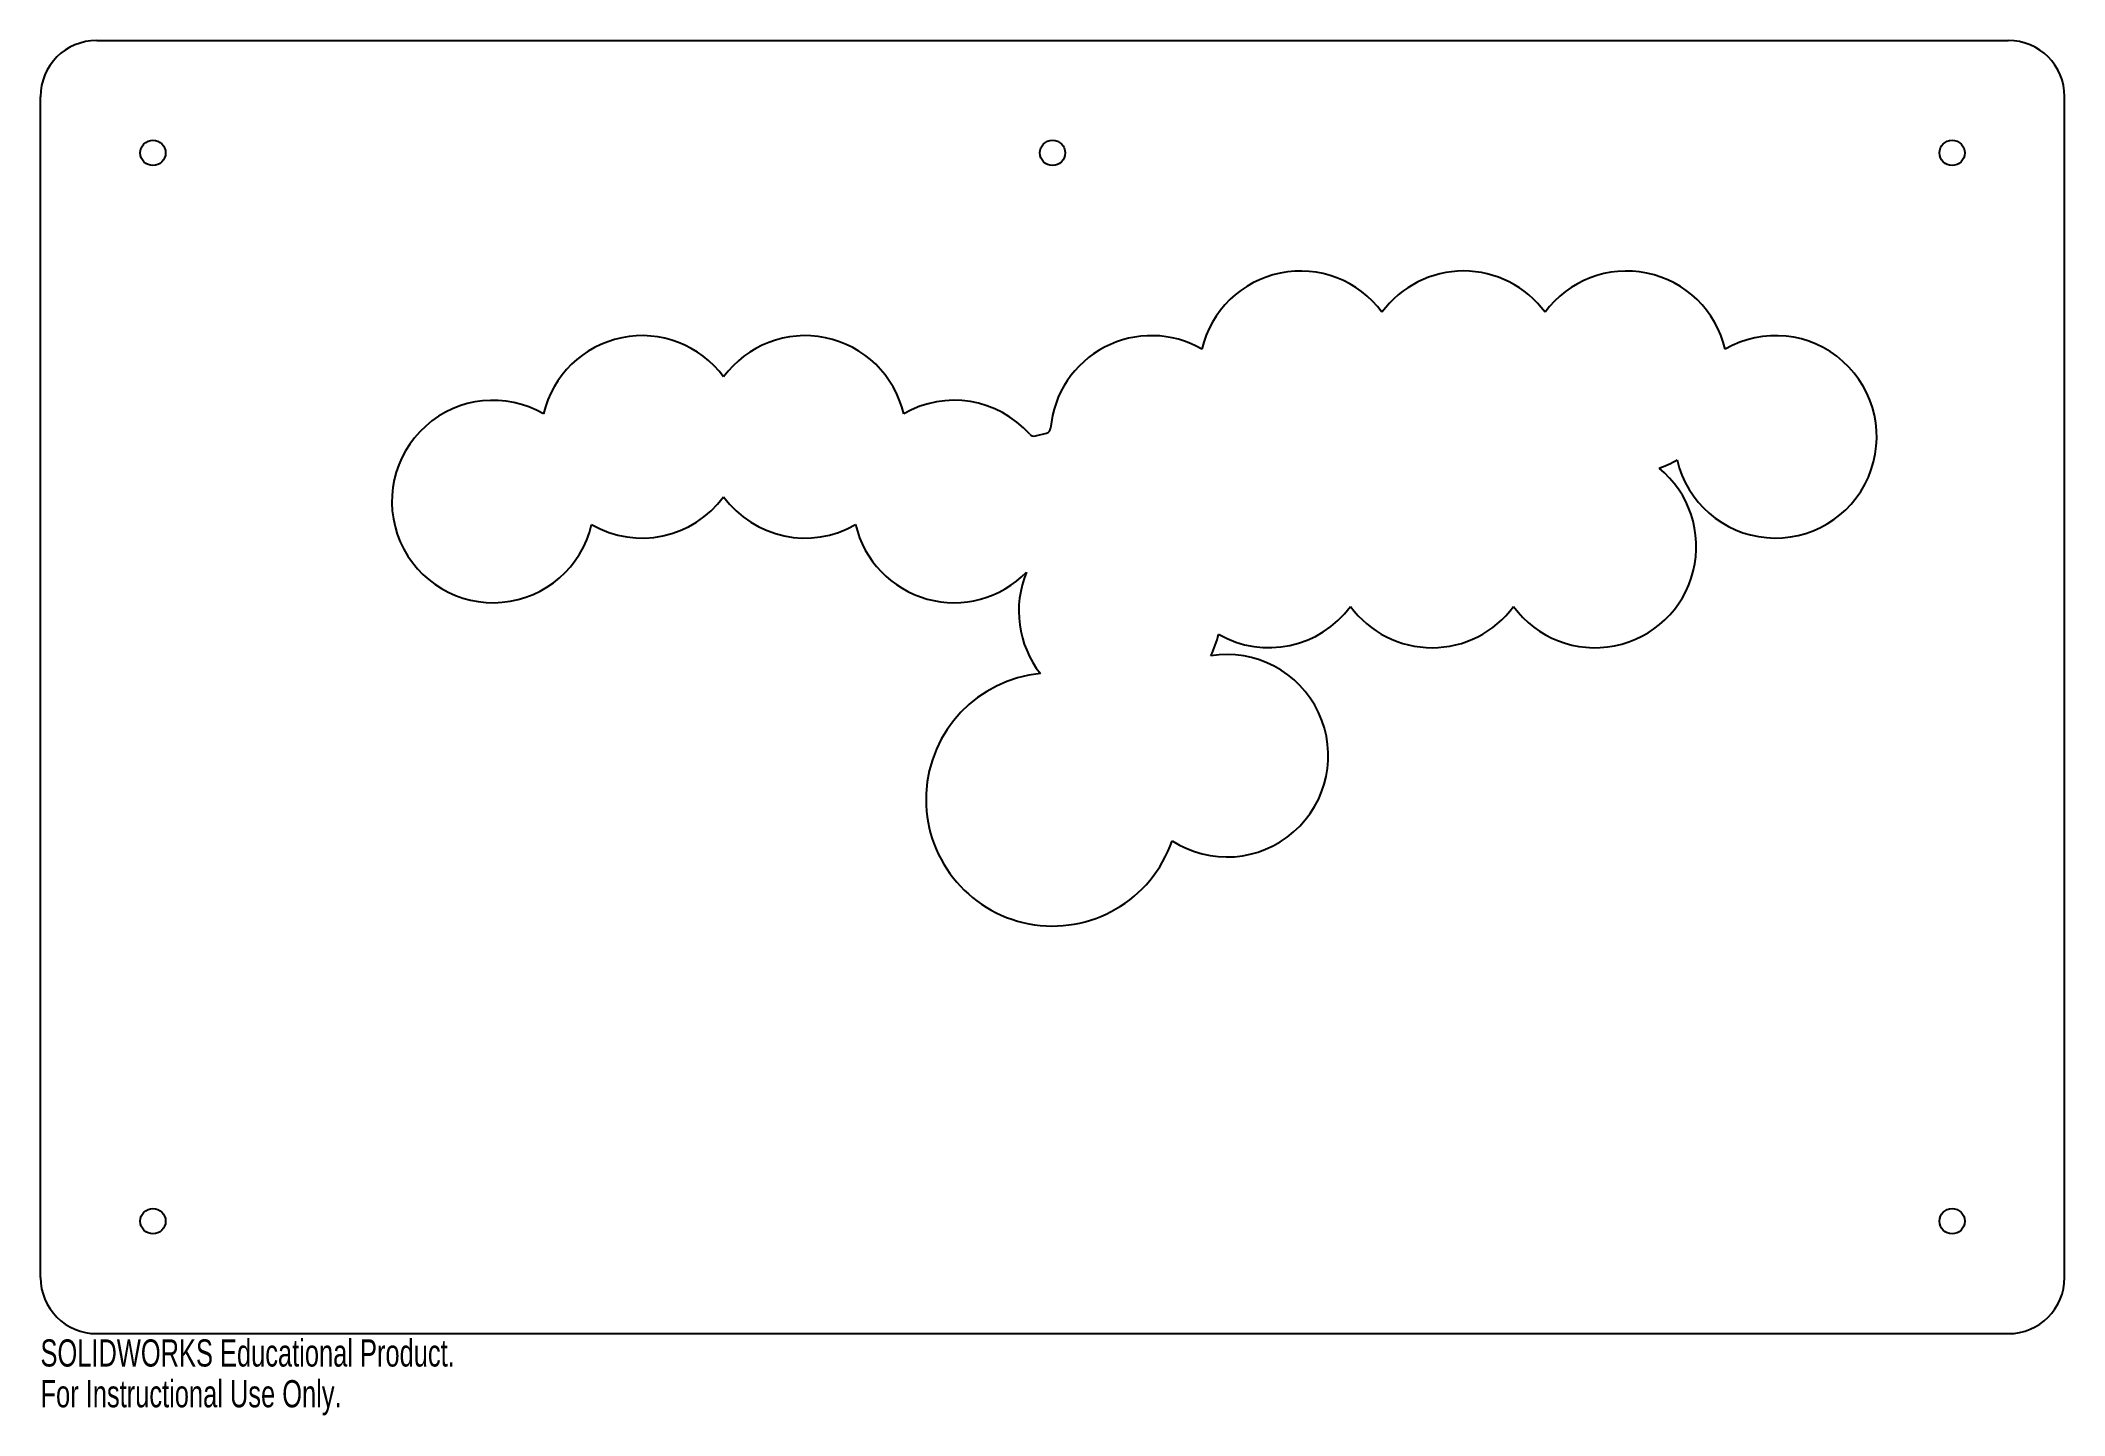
# Model space of a CAD drawing. Header units: millimetres. Extents: x -5 to 355, y -240 to 5.
import ezdxf

# ---------------------------------------------------------------- set-up
doc = ezdxf.new("R2010")
doc.units = ezdxf.units.MM
doc.styles.add('SLDTEXTSTYLE0', font='TXT', dxfattribs={"width": 0.7})

msp = doc.modelspace()

# ---------------------------------------------------------------- linework, layer by layer
at = {"color": 7, "linetype": 'Continuous'}
for p, q in [((4.97, 4.88), (344.97, 4.88)), ((-5.03, -215.12), (-5.03, -5.12)), ((354.97, -215.12), (354.97, -5.12)), ((171.92, -65.46), (173.89, -64.94)), ((4.97, -225.12), (344.97, -225.12))]:
    msp.add_line(p, q, dxfattribs=at)
for centre in [(14.97, -15.12), (174.97, -15.12), (334.97, -15.12), (14.97, -205.12), (334.97, -205.12)]:
    msp.add_circle(centre, 2.25, dxfattribs=at)
for centre, radius, start, end in [((4.97, -5.12), 10, 90, 180), ((344.97, -5.12), 10, 0, 90), ((219.07, -54.12), 18, 36.3361, 166.8224), ((248.07, -54.12), 18, 36.3361, 143.6639), ((277.07, -54.12), 18, 13.1776, 143.6639), ((101.97, -65.62), 18, 36.3361, 166.8224), ((130.97, -65.62), 18, 13.1776, 143.6639), ((192.57, -65.62), 18, 60.0956, 175.0327), ((303.57, -65.62), 18, 193.1776, 119.9044), ((75.47, -77.12), 18, 60.0956, 346.8224), ((157.47, -77.12), 18, 41.6467, 119.9044), ((173.64, -63.98), 1, 284.7342, 355.0327), ((171.66, -64.5), 1, 221.6467, 284.7342), ((271.47, -85.12), 18, 216.3361, 50.8109), ((277.07, -54.12), 18, 288.7095, 299.9044), ((101.97, -65.62), 18, 240.0956, 323.6639), ((130.97, -65.62), 18, 216.3361, 299.9044), ((157.47, -77.12), 18, 193.1776, 315.7352), ((186.97, -96.62), 18, 157.334, 218.0915), ((213.47, -85.12), 18, 240.0956, 323.6639), ((242.47, -85.12), 18, 216.3361, 323.6639), ((186.97, -96.62), 18, 333.778, 346.8224), ((206.01, -122.34), 18, 237.1282, 99.2459), ((174.97, -130.12), 22.5, 95.5254, 340.9673), ((4.97, -215.12), 10, 180, 270), ((344.97, -215.12), 10, 270, 0)]:
    msp.add_arc(centre, radius, start, end, dxfattribs=at)

# ---------------------------------------------------------------- texts
at = {"color": 7, "linetype": 'Continuous', "char_height": 4.8336, "attachment_point": 1, "style": 'SLDTEXTSTYLE0'}
for s, insert in [('SOLIDWORKS Educational Product.', (-5.03, -226.14)), ('For Instructional Use Only.', (-5.03, -233.39))]:
    msp.add_mtext(s, dxfattribs=dict(at, insert=insert))

doc.saveas('drawing.dxf')
